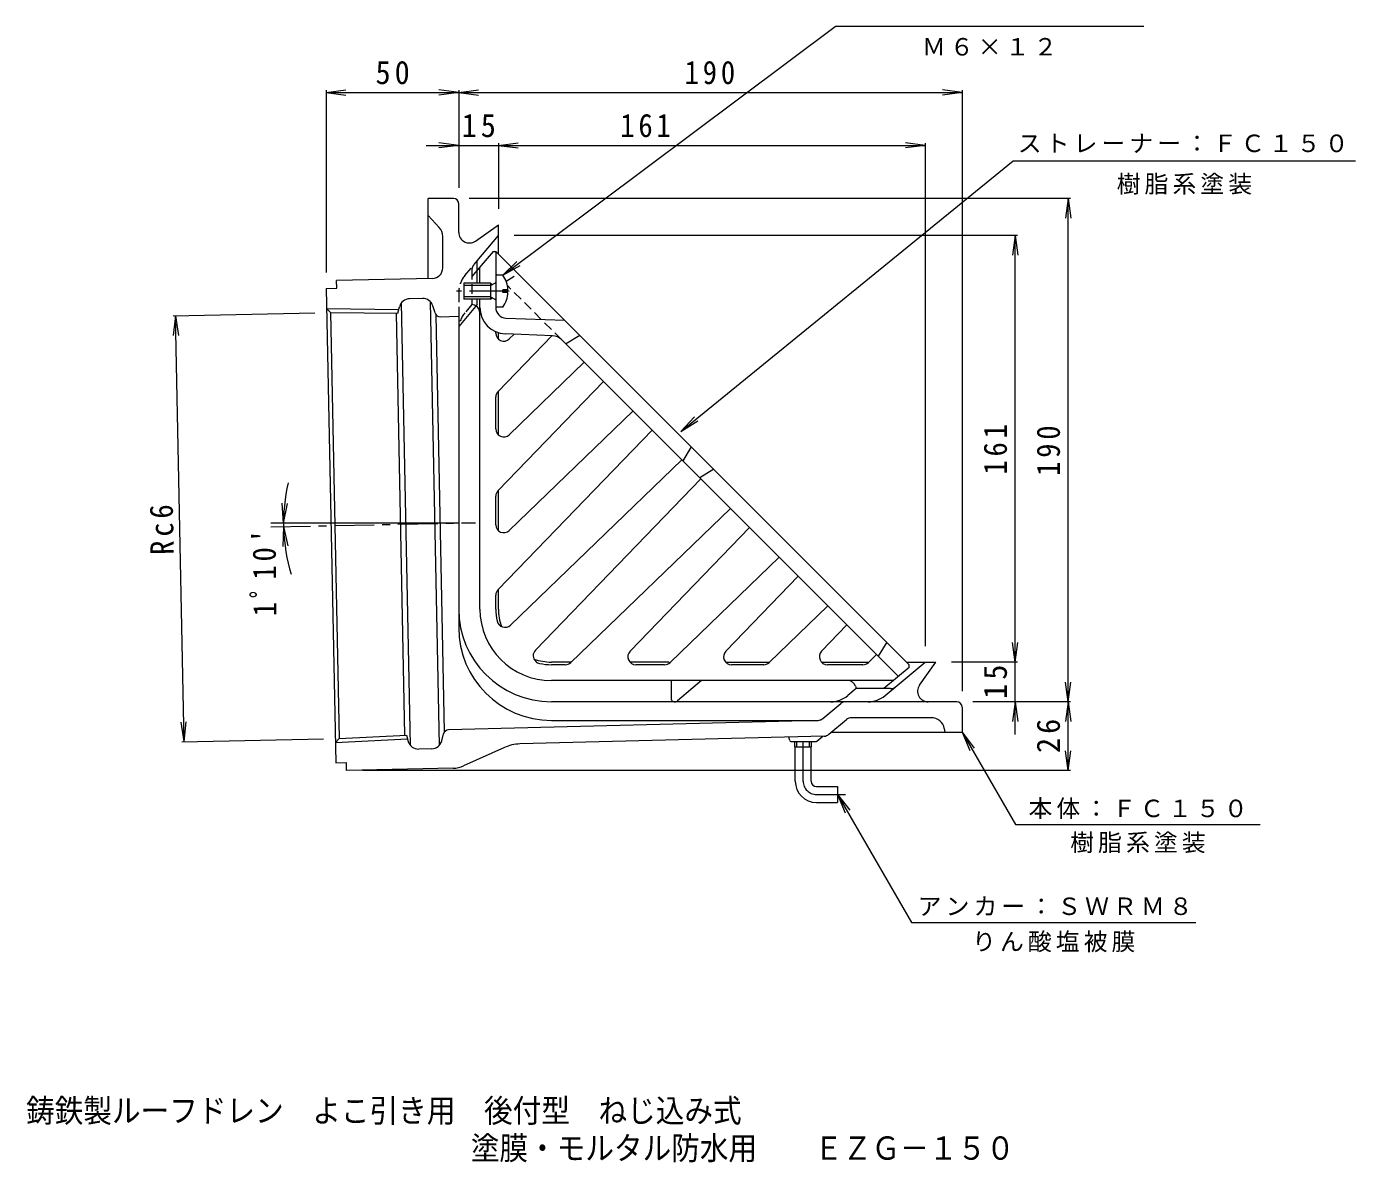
# Model space of a CAD drawing. Units: millimetres, scale not verified. Extents: x -252 to 250, y -412 to 371.
# Drawn here: x -252 to 250, y -412 to 17 of the extents above; entities that cross this region are included whole.
import ezdxf
from ezdxf.enums import TextEntityAlignment as Align

# ---------------------------------------------------------------- set-up
doc = ezdxf.new("R2010")
doc.units = ezdxf.units.MM
doc.header["$LTSCALE"] = 3
doc.linetypes.add('CHAIN1', pattern=[8, 5, -1, 1, -1])
doc.linetypes.add('DASHED1', pattern=[1.8, 1.2, -0.6])
for name, color, linetype, lineweight in [('0-0_通り芯', 3, 'Continuous', 9), ('0-2_仕上', 6, 'Continuous', 9), ('0-4_その他', 7, 'Continuous', 9), ('0-5_寸法', 7, 'Continuous', 9)]:
    doc.layers.add(name, color=color, linetype=linetype, lineweight=lineweight)
doc.layers.add('F-0_F-0ﾚｲﾔ', color=2, linetype='Continuous')
doc.layers.add('F-5_F-5ﾚｲﾔ', color=2, linetype='Continuous')
doc.styles.add('ＭＳ ゴシック', font='')
doc.styles.get('ＭＳ ゴシック').set_extended_font_data('MS Gothic')

msp = doc.modelspace()

# ---------------------------------------------------------------- linework, layer by layer
at = {"layer": '0-0_通り芯'}
for p, q in [((-90.693, -47.653), (-100.193, -47.653)), ((-100.193, -77.891), (-100.193, -47.653)), ((-88.693, -60.472), (-88.693, -49.653)), ((-96.036, -58.61), (-100.193, -54.153)), ((-82.399, -63.749), (-73.693, -57.653)), ((-73.693, -68.653), (-73.693, -57.653)), ((-94.693, -73.86), (-94.693, -62.02)), ((-81.693, -71.187), (-73.693, -61.653)), ((-81.693, -79.653), (-81.693, -71.187)), ((-98.612, -77.859), (-134.755, -78.595)), ((-138.539, -89.259), (-137.03, -90.754)), ((-138.539, -89.259), (-111.283, -89.556)), ((-111.644, -91.03), (-111.044, -88.584)), ((-106.881, -254.124), (-110.284, -87.038)), ((-102.332, -85.436), (-107.241, -85.536)), ((-95.882, -253.966), (-99.287, -86.749)), ((-97.617, -90.891), (-98.428, -88.259)), ((-81.693, -87.653), (-88.693, -95.995)), ((-81.693, -87.653), (-81.693, -85.653)), ((-137.03, -90.754), (-133.756, -251.5)), ((-137.03, -90.754), (-111.644, -91.03)), ((-108.961, -250.22), (-112.203, -91.024)), ((-93.983, -248.982), (-97.187, -91.646)), ((-95.665, -92.302), (-88.693, -92.16)), ((-88.693, -92.16), (-88.693, -209.653)), ((-73.693, -100.779), (-73.693, -98.343)), ((-73.693, -136.917), (-73.693, -120.317)), ((-73.693, -173.056), (-73.693, -157.903)), ((-88.693, -170.176), (-159.611, -170.176)), ((-73.693, -202.653), (-73.693, -195.162)), ((-46.203, -222.653), (-53.693, -222.653)), ((-10.069, -222.653), (-24.097, -222.653)), ((12.042, -222.653), (28.643, -222.653)), ((48.181, -222.653), (66.066, -222.653)), ((72.219, -235.313), (87.307, -222.653)), ((80.307, -222.653), (91.307, -222.653)), ((85.211, -231.358), (91.307, -222.653)), ((-8.57, -229.653), (-8.57, -236.186)), ((2.965, -229.653), (-6.161, -237.31)), ((61.307, -232.653), (58.136, -235.313)), ((74.297, -232.653), (61.307, -232.653)), ((99.307, -237.653), (-53.693, -237.653)), ((48.768, -243.979), (55.47, -238.355)), ((101.307, -239.653), (101.307, -249.153)), ((46.916, -244.68), (-92.497, -248.262)), ((-53.693, -244.653), (46.873, -244.653)), ((51.018, -249.923), (57.654, -244.355)), ((89.634, -243.653), (59.583, -243.653)), ((-133.756, -251.5), (-108.402, -250.191)), ((-108.402, -250.191), (-107.704, -252.611)), ((-95.084, -252.422), (-94.38, -249.751)), ((49.167, -250.624), (-65.662, -253.574)), ((46.446, -252.536), (48.711, -250.635)), ((51.936, -249.153), (101.307, -249.153)), ((94.553, -247.758), (94.807, -249.153)), ((-135.203, -253.055), (-133.756, -251.5)), ((-135.203, -253.055), (-107.981, -251.649)), ((-98.871, -255.401), (-103.779, -255.501)), ((-71.456, -254.902), (-86.826, -261.851)), ((36.212, -252.274), (35.885, -250.965)), ((36.697, -252.653), (46.125, -252.653)), ((38.132, -254.653), (38.132, -252.653)), ((38.132, -254.653), (44.482, -254.653)), ((38.307, -267.653), (38.307, -254.653)), ((38.947, -254.653), (38.947, -252.653)), ((43.667, -254.653), (43.667, -252.653)), ((44.307, -267.653), (44.307, -254.653)), ((44.482, -254.653), (44.482, -252.653)), ((-130.988, -263.557), (-131.049, -260.557)), ((-90.742, -262.737), (-130.988, -263.557)), ((46.307, -269.653), (54.307, -269.653)), ((54.307, -269.653), (54.307, -275.653)), ((46.307, -275.653), (54.307, -275.653))]:
    msp.add_line(p, q, dxfattribs=at)
at = {"layer": '0-0_通り芯', "linetype": 'DASHED1'}
for p, q in [((-86.354, -76.741), (-81.693, -71.187)), ((-83.693, -74.662), (-83.693, -87.653)), ((-88.693, -83.169), (-88.693, -92.16)), ((-83.693, -87.653), (-86.354, -90.823))]:
    msp.add_line(p, q, dxfattribs=at)
at = {"layer": '0-0_通り芯', "linetype": 'CHAIN1'}
for p, q in [((-69.662, -82.653), (-89.483, -82.653)), ((-159.582, -171.62), (-82.404, -170.048)), ((41.307, -267.653), (41.307, -252.653)), ((46.307, -272.653), (57.307, -272.653))]:
    msp.add_line(p, q, dxfattribs=at)
at = {"layer": '0-0_通り芯'}
for points in [[(-138.693, -81.676), (-134.694, -81.595), (-134.755, -78.595)], [(-138.693, -81.676), (-135.049, -260.639), (-131.049, -260.557)]]:
    msp.add_lwpolyline(points, dxfattribs=at)
for centre, radius, start, end in [((-90.693, -49.653), 2, 0, 90), ((-99.693, -62.02), 5, 0, 43.00027), ((-84.693, -60.472), 4, 180, 305.00014), ((-98.693, -73.86), 4, 271.16661, 0), ((-107.159, -89.536), 4, 91.1666, 166.23476), ((-102.251, -89.436), 4, 17.11214, 91.1666), ((-95.706, -90.303), 2, 197.11172, 271.16704), ((-53.693, -202.653), 35, 180, 270), ((-53.693, -202.653), 20, 180, 199.25224), ((-53.693, -209.653), 35, 180, 270), ((-53.693, -202.653), 20, 250.74802, 270), ((-10.069, -224.153), 1.5, 51.43167, 90), ((51.708, -227.653), 10, 270, 310.00006), ((65.791, -227.653), 10, 270, 309.99991), ((74.297, -229.653), 3, 270, 309.99988), ((88.488, -233.653), 4, 144.99966, 270), ((-7.103, -236.186), 1.466, 180, 309.99966), ((57.399, -240.653), 3, 90, 130.00003), ((99.307, -239.653), 2, 0, 90), ((46.873, -241.653), 3, 270, 310.00003), ((46.839, -241.681), 3, 271.47223, 310.00038), ((59.583, -246.653), 3, 90, 130.00003), ((89.634, -248.653), 5, 10.30489, 90), ((-92.446, -250.261), 2, 91.47194, 165.22124), ((49.09, -247.625), 3, 271.47223, 310.00003), ((-103.861, -251.502), 4, 196.09807, 271.16705), ((-98.952, -251.402), 4, 271.16661, 345.22124), ((-65.276, -268.569), 15, 91.47188, 114.33066), ((36.697, -252.153), 0.5, 194.03624, 270), ((46.125, -252.153), 0.5, 270, 309.9993), ((-90.946, -252.739), 10, 271.16652, 294.33054), ((46.307, -267.653), 8, 180, 270), ((46.307, -267.653), 2, 180, 270)]:
    msp.add_arc(centre, radius, start, end, dxfattribs=at)
at = {"layer": '0-0_通り芯', "linetype": 'DASHED1'}
for centre, radius, start in [((-80.693, -74.662), 3, 139.99997), ((-78.693, -83.169), 10, 139.99985), ((-78.693, -97.251), 10, 140.00005)]:
    msp.add_arc(centre, radius, start, 180, dxfattribs=at)
at = {"layer": '0-0_通り芯', "linetype": 'CHAIN1'}
msp.add_arc((46.307, -267.653), 5, 180, 270, dxfattribs=at)
at = {"layer": '0-2_仕上'}
for p, q in [((-75.693, -67.653), (-81.693, -74.803)), ((-75.693, -67.653), (-74.693, -67.653)), ((-74.693, -67.653), (-74.693, -88.804)), ((-74.693, -67.653), (81.307, -223.653)), ((-80.693, -79.653), (-80.693, -73.611)), ((-80.693, -202.653), (-80.693, -85.653)), ((-70.847, -92.801), (-48.693, -93.653)), ((-74.693, -98.542), (-74.693, -97.969)), ((-73.851, -120.48), (-53.562, -99.47)), ((-53.231, -99.483), (-71.078, -98.796)), ((-69.609, -100.701), (-67.769, -98.923)), ((-48.34, -102.492), (-43.036, -99.309)), ((-49.888, -100.943), (77.237, -228.068)), ((-69.609, -136.839), (-41.315, -109.516)), ((-73.851, -157.903), (-34.096, -116.735)), ((-74.693, -134.681), (-74.693, -122.564)), ((-69.609, -172.978), (-22.93, -127.901)), ((-73.851, -195.326), (-15.711, -135.12)), ((-0.936, -141.41), (-4.118, -146.713)), ((-4.545, -146.286), (-69.183, -208.705)), ((7.549, -149.895), (2.246, -153.077)), ((2.674, -153.505), (-59.746, -218.142)), ((-74.693, -170.82), (-74.693, -159.987)), ((-46.366, -222.811), (13.839, -164.671)), ((-24.019, -218.569), (21.059, -171.89)), ((-8.943, -222.811), (32.224, -183.055)), ((12.12, -218.569), (39.443, -190.275)), ((-74.693, -202.653), (-74.693, -197.41)), ((28.479, -222.811), (50.609, -201.44)), ((48.259, -218.569), (57.828, -208.659)), ((72.822, -215.167), (69.64, -220.471)), ((65.902, -222.811), (68.994, -219.825)), ((-48.45, -223.653), (-53.693, -223.653)), ((-11.028, -223.653), (-21.861, -223.653)), ((26.395, -223.653), (14.278, -223.653)), ((63.818, -223.653), (50.417, -223.653)), ((81.307, -224.653), (71.773, -232.653)), ((81.307, -224.653), (81.307, -223.653)), ((75.348, -229.653), (-53.693, -229.653)), ((60.991, -231.704), (61.307, -232.653))]:
    msp.add_line(p, q, dxfattribs=at)
at = {"layer": '0-2_仕上', "linetype": 'DASHED1'}
for p, q in [((-81.693, -74.803), (-83.693, -77.187)), ((-74.179, -76.653), (-74.693, -76.138)), ((-70.821, -78.906), (-66.208, -76.138)), ((-49.888, -100.943), (-70.326, -80.505)), ((-82.744, -87.969), (-83.693, -87.653))]:
    msp.add_line(p, q, dxfattribs=at)
at = {"layer": '0-2_仕上', "color": 4}
for p, q in [((-86.693, -79.653), (-86.693, -85.653)), ((-76.693, -79.653), (-86.693, -79.653)), ((-76.693, -80.523), (-74.821, -79.471)), ((-76.693, -79.653), (-75.929, -80.094)), ((-76.693, -79.653), (-76.693, -85.653)), ((-72.093, -76.653), (-74.693, -76.653)), ((-76.693, -80.523), (-86.693, -80.523)), ((-76.693, -84.783), (-86.693, -84.783)), ((-76.693, -84.783), (-74.821, -85.835)), ((-76.693, -85.653), (-75.929, -85.212)), ((-72.093, -83.132), (-72.093, -82.174)), ((-70.105, -82.174), (-72.093, -82.174)), ((-70.105, -83.132), (-72.093, -83.132)), ((-76.693, -85.653), (-86.693, -85.653)), ((-72.093, -88.653), (-74.693, -88.653))]:
    msp.add_line(p, q, dxfattribs=at)
for centre, radius, start, end in [((-74.943, -79.253), 0.25, 299.32918, 0), ((-80.093, -82.653), 10, 2.74562, 36.86987), ((-80.093, -82.653), 10, 323.13013, 357.25438), ((-74.943, -86.053), 0.25, 0, 60.67082)]:
    msp.add_arc(centre, radius, start, end, dxfattribs=at)
at = {"layer": '0-2_仕上', "linetype": 'DASHED1'}
msp.add_arc((-83.693, -90.815), 3, 59.60564, 71.56497, dxfattribs=at)
at = {"layer": '0-2_仕上'}
for centre, radius, start, end in [((-83.693, -90.815), 3, 0, 59.60564), ((-70.693, -88.804), 10, 180, 267.79723), ((-70.693, -88.804), 4, 180, 267.79723), ((-71.693, -98.542), 3, 180.00017, 313.99998), ((-53.423, -104.479), 5, 44.9998, 87.79738), ((-71.693, -122.564), 3, 136.00002, 179.9995), ((-71.693, -134.681), 3, 180.00017, 313.99998), ((-71.693, -159.987), 3, 136.00002, 179.99966), ((-71.693, -170.82), 3, 179.99983, 313.99997), ((-71.693, -197.41), 3, 136.00002, 179.9995), ((-53.693, -202.653), 27, 180, 270), ((-53.693, -202.653), 21, 180, 192.49577), ((-71.267, -206.547), 3, 192.49617, 313.99998), ((-57.588, -220.226), 3, 136.00002, 227.37724), ((-21.861, -220.653), 3, 136.00003, 270.00017), ((14.278, -220.653), 3, 136.00002, 269.99983), ((50.417, -220.653), 3, 136.00002, 269.99983), ((-57.588, -220.226), 3, 227.43398, 257.50409), ((-53.693, -202.653), 21, 257.50401, 270), ((-48.45, -220.653), 3, 270.0005, 313.99998), ((-11.028, -220.653), 3, 270.00034, 313.99998), ((26.395, -220.653), 3, 270.0005, 313.99998), ((63.818, -220.653), 3, 270, 313.99974), ((58.145, -232.653), 3, 18.43503, 90)]:
    msp.add_arc(centre, radius, start, end, dxfattribs=at)
at = {"layer": '0-4_その他'}
for p, q in [((-138.693, -7.653), (-131.257, -6.674)), ((-138.693, -6.753), (-138.693, -75.676)), ((-138.693, -7.653), (-88.693, -7.653)), ((-138.693, -7.653), (-131.257, -8.632)), ((-88.693, -7.653), (-96.129, -6.674)), ((-88.693, -7.653), (-96.129, -8.632)), ((-88.693, -7.653), (-81.257, -6.674)), ((-88.693, -6.753), (-88.693, -43.653)), ((-88.693, -7.653), (101.307, -7.653)), ((-88.693, -7.653), (-81.257, -8.632)), ((101.307, -7.653), (93.871, -6.674)), ((101.307, -7.653), (93.871, -8.632)), ((101.307, -6.753), (101.307, -233.653)), ((-100.941, -27.653), (-73.693, -27.653)), ((-88.693, -27.653), (-96.129, -26.674)), ((-88.693, -27.653), (-96.129, -28.632)), ((-88.693, -26.753), (-88.693, -43.653)), ((-73.693, -27.653), (-66.257, -26.674)), ((-73.693, -26.753), (-73.693, -51.653)), ((-73.693, -27.653), (87.307, -27.653)), ((-73.693, -27.653), (-66.257, -28.632)), ((87.307, -27.653), (79.871, -26.674)), ((87.307, -27.653), (79.871, -28.632)), ((87.307, -26.753), (87.307, -216.653)), ((142.207, -47.653), (-84.693, -47.653)), ((141.307, -47.653), (140.328, -55.088)), ((141.307, -237.653), (141.307, -47.653)), ((141.307, -47.653), (142.286, -55.088)), ((122.207, -61.653), (-67.693, -61.653)), ((121.307, -61.653), (120.328, -69.089)), ((121.307, -222.653), (121.307, -61.653)), ((121.307, -61.653), (122.286, -69.089)), ((-196.477, -91.965), (-143.028, -90.876)), ((-195.577, -91.947), (-196.404, -99.401)), ((-192.303, -252.693), (-195.577, -91.947)), ((-195.577, -91.947), (-194.447, -99.361)), ((-154.791, -170.176), (-155.271, -162.692)), ((-154.791, -170.176), (-153.317, -162.823)), ((-154.777, -171.522), (-155.104, -179.015)), ((-154.777, -171.522), (-153.154, -178.844)), ((121.307, -222.653), (120.328, -215.217)), ((121.307, -222.653), (122.286, -215.217)), ((122.207, -222.653), (97.307, -222.653)), ((121.307, -249.981), (121.307, -222.653)), ((141.307, -237.653), (140.328, -230.217)), ((141.307, -237.653), (142.286, -230.217)), ((142.207, -237.653), (105.307, -237.653)), ((121.307, -237.653), (120.328, -245.088)), ((121.307, -237.653), (122.286, -245.088)), ((141.307, -237.653), (140.328, -245.088)), ((141.307, -263.557), (141.307, -237.653)), ((141.307, -237.653), (142.286, -245.088)), ((-192.303, -252.693), (-193.434, -245.278)), ((-192.303, -252.693), (-191.476, -245.239)), ((-193.203, -252.711), (-139.755, -251.623)), ((141.307, -263.557), (140.328, -256.121)), ((141.307, -263.557), (142.286, -256.121)), ((142.207, -263.557), (-124.988, -263.557))]:
    msp.add_line(p, q, dxfattribs=at)
msp.add_arc((-88.695, -170.176), 66.096, 166.72617, 197.01548, dxfattribs=at)
at = {"layer": '0-5_寸法'}
for p, q in [((-72.093, -76.653), (53.404, 17.197)), ((169.842, 17.197), (53.404, 17.197)), ((-4.896, -135.58), (120.496, -33.471)), ((120.496, -33.471), (249.687, -33.471)), ((-72.093, -76.653), (-66.724, -71.415)), ((-72.093, -76.653), (-65.552, -72.983)), ((-4.896, -135.58), (0.252, -130.125)), ((-4.896, -135.58), (1.488, -131.643)), ((101.307, -249.153), (121.394, -283.944)), ((101.307, -249.153), (105.873, -255.103)), ((101.307, -249.153), (104.177, -256.082)), ((54.307, -272.653), (82.158, -320.892)), ((54.307, -272.653), (58.872, -278.603)), ((54.307, -272.653), (57.177, -279.582)), ((121.394, -283.944), (213.756, -283.944)), ((82.158, -320.892), (189.414, -320.892))]:
    msp.add_line(p, q, dxfattribs=at)

# ---------------------------------------------------------------- texts
at = {"layer": '0-4_その他', "color": 2, "char_height": 8.798, "attachment_point": 7, "style": 'ＭＳ ゴシック'}
for s, insert in [('\\T1.27;\\W0.95;50', (-120.068, -4.653)), ('\\T1.27;\\W0.9;190', (-3.443, -4.653)), ('\\T1.27;\\W0.95;15', (-87.568, -24.653)), ('\\T1.27;\\W0.9;161', (-27.718, -24.653))]:
    msp.add_mtext(s, dxfattribs=dict(at, insert=insert))
for s, insert, rotation in [('\\T1.27;\\W0.9;161', (118.307, -151.903), 90), ('\\T1.27;\\W0.9;190', (138.307, -152.403), 90), ('\\T1.27;\\W0.9;Rc6', (-196.036, -182.114), 91.167), ("\\T1.28;\\W0.9;1ﾟ10'", (-157.31, -205.34), 90.583), ('\\T1.27;\\W0.95;15', (118.307, -236.528), 90), ('\\T1.27;\\W0.95;26', (138.307, -256.98), 90)]:
    msp.add_mtext(s, dxfattribs=dict(at, insert=insert, rotation=rotation))
at = {"layer": '0-5_寸法', "char_height": 6.598, "attachment_point": 7, "style": 'ＭＳ ゴシック'}
for s, insert in [('\\T1.17;Ｍ６×１２', (86.123, 6.171)), ('\\T1.17;ストレーナー：ＦＣ１５０', (122.252, -30.513)), ('\\T1.17;樹脂系塗装', (159.591, -46.236)), ('\\T1.17;本体：ＦＣ１５０', (126.325, -281.911)), ('\\T1.17;樹脂系塗装', (142.075, -294.8)), ('\\T1.17;アンカー：ＳＷＲＭ８', (84.502, -318.453)), ('\\T1.17;りん酸塩被膜', (105.036, -332.201))]:
    msp.add_mtext(s, dxfattribs=dict(at, insert=insert))
at = {"layer": 'F-0_F-0ﾚｲﾔ', "style": 'ＭＳ ゴシック', "width": 0.9}
msp.add_text('塗膜・モルタル防水用\u3000\u3000ＥＺＧ－１５０', height=8.798, dxfattribs=at).set_placement((-84.1, -413.125), align=Align.BOTTOM_LEFT)
at = {"layer": 'F-5_F-5ﾚｲﾔ', "style": 'ＭＳ ゴシック', "width": 0.9}
msp.add_text('鋳鉄製ルーフドレン\u3000よこ引き用\u3000後付型\u3000ねじ込み式', height=8.798, dxfattribs=at).set_placement((-251.928, -399.002), align=Align.BOTTOM_LEFT)

doc.saveas('drawing.dxf')
